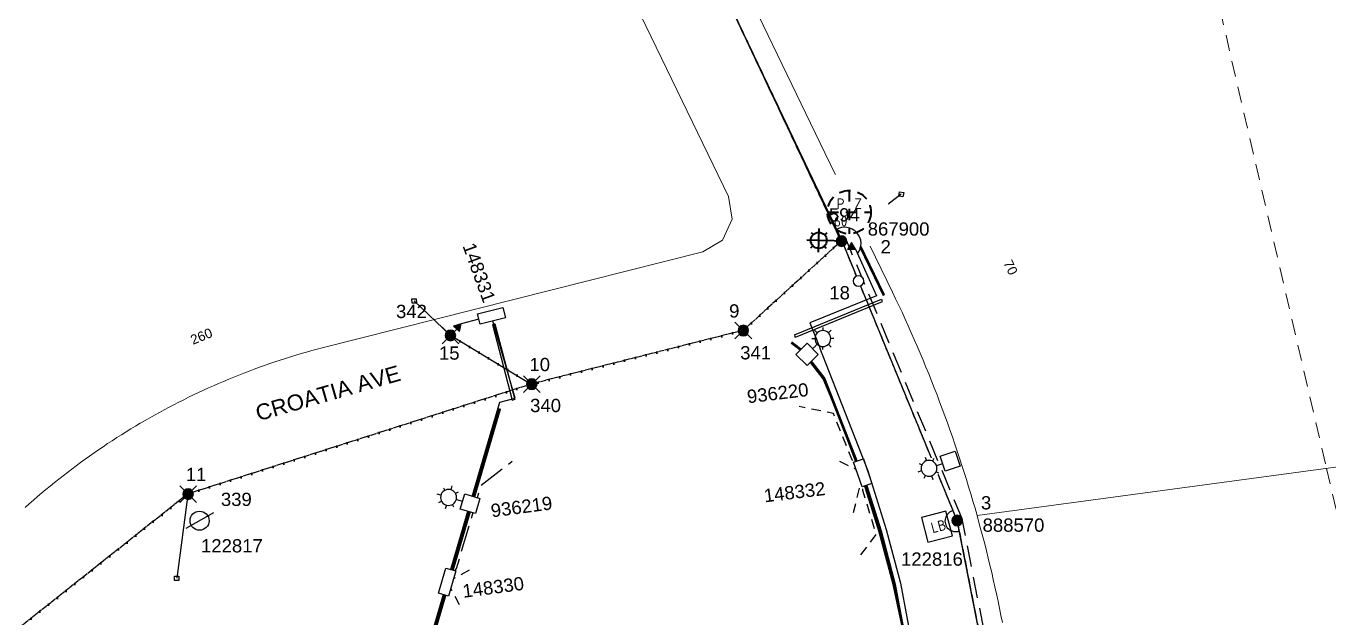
# Model space of a CAD drawing. Header units: metres. Extents: x 302050 to 303650, y 6239465 to 6240758.
# Drawn here: x 302503 to 302748.8, y 6240170.2 to 6240281.9 of the extents above; entities that cross this region are included whole.
import ezdxf
from ezdxf.enums import TextEntityAlignment as Align

# ---------------------------------------------------------------- set-up
doc = ezdxf.new("R2010")
doc.units = ezdxf.units.M
for name, pattern in [('Cable Exist OH', [1, 1, 0]), ('Cable New OH', [6, 4, -2]), ('Cable Remove', [2, 0, -2]), ('Dash', [5, 3, -2]), ('IE Trench LV', [6.5, 5, -1.5])]:
    doc.linetypes.add(name, pattern=pattern)
doc.layers.get('0').update_dxf_attribs({"color": 6})
doc.layers.add('Cadastre Easements_SP_EXT', color=9, linetype='Continuous', lineweight=5)
doc.layers.add('Cadastre Land Parcels_SP_EXT', color=9, linetype='Continuous', lineweight=5)
for name, color, linetype in [('Equip_SL_EXT', 5, 'Continuous'), ('Equip_SP_HV_EXT', 7, 'Continuous'), ('Equip_SP_HV_NEW', 2, 'Continuous'), ('Equip_SP_LV_NEW', 2, 'Continuous'), ('Equip_SP_SL_EXT', 7, 'Continuous'), ('Equip_SP_SL_NEW', 2, 'Continuous'), ('Mains_HV_MOD', 3, 'Continuous'), ('Mains_HV_NEW_Hardwired', 2, 'Continuous'), ('Mains_HV_NEW_U72', 2, 'Continuous'), ('Mains_LV_EXT', 7, 'Continuous'), ('Mains_LV_NEW_T84', 2, 'Continuous'), ('Mains_SL_EXT', 4, 'Continuous'), ('Mains_SL_NEW_R6', 2, 'Continuous'), ('Notes', 7, 'Continuous'), ('OH_Details_SP_MISC', 7, 'Continuous'), ('Services_SP_EXT', 7, 'Continuous'), ('Services_SP_NEW_UG', 2, 'Continuous'), ('Sub_SP_TR_HV_LV_MOD', 3, 'Continuous'), ('SupportsOH_SP_TR_HV_LV_SL_EXT', 7, 'Continuous'), ('SupportsOH_SP_TR_HV_LV_SL_MOD', 3, 'Continuous'), ('SupportsOH_SP_TR_HV_LV_SL_NEW', 2, 'Continuous'), ('SupportsUG_SP_LV_EXT', 7, 'Continuous'), ('SupportsUG_SP_LV_NEW', 2, 'Continuous'), ('SupportsUG_SP_LV_SL_NEW', 2, 'Continuous'), ('Trench_SP_NEW', 2, 'Continuous'), ('UG_Details_SP_MISC', 7, 'Continuous')]:
    doc.layers.add(name, color=color, linetype=linetype)
doc.styles.add('HVSW_LABEL', font='arial.ttf')
doc.styles.add('iecARIAL', font='arial.ttf', dxfattribs={"height": 2})
doc.styles.add('IESYMBOL1', font='isocp.shx')
doc.styles.add('POLE_LABEL', font='arial.ttf')
doc.styles.add('SL_LABEL', font='arial.ttf')
doc.styles.add('SLCP_LABEL', font='arial.ttf', dxfattribs={"height": 3.5})
doc.styles.get("Standard").update_dxf_attribs({"font": 'arial.ttf'})
doc.linetypes.add('Cable 4', pattern='A,5.25,-0.1,["o",Standard,S=2,R=0,X=1.2,Y=-0.7],-4', length=9.35)
doc.linetypes.add('Cable New UG', pattern='A,7,-0.25,["x",Standard,S=2,R=0,X=0.2,Y=-0.8],-2.1', length=9.35)
doc.linetypes.add('Cable Rem', pattern='A,6.5,-0.001,["X",Standard,S=2.5,R=0,X=0,Y=-1.27],-0.001', length=6.502)
doc.linetypes.add('IE Trench HV', pattern='A,7,-0.2,["/",Standard,S=3,R=0,X=0.6,Y=-1.4],-2.5', length=9.7)

# ---------------------------------------------------------------- blocks, each defined once
blk = doc.blocks.new('SL_LANTERN_EXT')
at = {"lineweight": 40}
for p, q in [((-1.46, 5.68), (-1.06, 5.28)), ((0, 1.97), (0, 6.47)), ((1.46, 5.68), (1.06, 5.28)), ((-2.25, 4.22), (2.25, 4.22)), ((-1.46, 2.76), (-1.06, 3.16)), ((0, 0), (0, 2.72)), ((1.46, 2.76), (1.06, 3.16))]:
    blk.add_line(p, q, dxfattribs=at)
blk.add_circle((0, 4.22), 1.5, dxfattribs=at)
at = {"style": 'iecARIAL', "flags": 9}
blk.add_attdef('ASSET_NUM', (1.5, 1.5), '', height=2.5, dxfattribs=at)
for tag, p, height, flags in [('OPERATING_VOLTAGE', (0.98, -1.65), 0.2, 9), ('ORIENTATION', (0.98, -1.85), 0.2, 9), ('OWNED_BY', (0.98, -2.05), 0.2, 9), ('STATE', (0.98, -2.25), 0.2, 9), ('CONSTRUCTED_VOLTAGE', (0.98, -0.65), 0.2, 9), ('CONTROL_TYPE', (0.98, -0.85), 0.2, 9), ('LANTERN_PURPOSE', (0.98, -1.05), 0.2, 9), ('LANTERN_TYPE', (0.98, -1.25), 0.2, 9), ('NO_PHASES', (0.98, -1.45), 0.2, 9), ('USAGE', (0.98, -2.45), 0.2, 9), ('CEXIST', (0.98, -2.65), 0.2, 9), ('LNUMBER', (2.18, -3.25), 2.5, 8), ('CNEW', (0.98, -2.85), 0.2, 9), ('CNUMBER', (0.98, -3.05), 0.2, 9), ('CREMOVE', (0.98, -3.25), 0.2, 9), ('CREPLACE', (0.98, -3.45), 0.2, 9), ('LKINGHEIGHT', (0.98, -3.65), 0.2, 9), ('LBRACKET', (0.98, -3.85), 0.2, 9), ('LBRACKETVOCAB', (0.98, -4.05), 0.2, 9), ('LCATEGORY', (0.98, -4.25), 0.2, 9), ('LCHARGE1', (0.98, -4.45), 0.2, 9), ('LCHARGE1PERCENT', (0.98, -4.65), 0.2, 9), ('LCHARGE2', (0.98, -4.85), 0.2, 9), ('LCHARGE2PERCENT', (0.98, -5.05), 0.2, 9), ('LCHARGE3', (0.98, -5.25), 0.2, 9), ('LCHARGE3PERCENT', (0.98, -5.45), 0.2, 9), ('LEXIST', (0.98, -5.65), 0.2, 9), ('LLAMP', (0.98, -5.85), 0.2, 9), ('LLAMPVOCAB', (0.98, -6.05), 0.2, 9), ('LMAST', (0.98, -6.25), 0.2, 9), ('LMASTVOCAB', (0.98, -6.45), 0.2, 9), ('LNEW', (0.98, -6.65), 0.2, 9), ('LANTNUMBER', (0.98, -6.85), 0.2, 9), ('LOUTREACH', (0.98, -7.25), 0.2, 9), ('LOUTREACHVOCAB', (0.98, -7.45), 0.2, 9), ('STREETNAME', (0.98, -9.25), 0.2, 9), ('SUBURB', (0.98, -9.45), 0.2, 1), ('LRATECODE', (0.98, -7.65), 0.2, 9), ('LREMOVE', (0.98, -7.85), 0.2, 9), ('LREPLACE', (0.98, -8.05), 0.2, 9), ('LTYPE', (0.98, -8.25), 0.2, 9), ('LTYPEVOCAB', (0.98, -8.45), 0.2, 9), ('LEGEND', (0.98, -8.65), 0.2, 9), ('LOCATION', (0.98, -8.85), 0.2, 9), ('NOTES', (0.98, -9.05), 0.2, 9)]:
    blk.add_attdef(tag, p, '', height=height, dxfattribs=dict(flags=flags))
blk = doc.blocks.new('CCP_EXT')
at = {"flags": 9}
blk.add_attdef('NOTES', text='', height=0.2, dxfattribs=at).set_placement((0, -2), align=Align.MIDDLE_LEFT)
blk.add_wipeout([(0, 0.57), (0.57, 0), (0, -0.57), (-0.57, 0)])
blk.add_lwpolyline([(-0.57, 0), (0, 0.57), (0.57, 0), (0, -0.57), (-0.57, 0)])
at = {"flags": 1}
blk.add_attdef('Z', (0, 0), '', height=0.2, dxfattribs=at)
at = {"flags": 9}
for tag, p in [('CCP_TYPE', (0, 0)), ('CONSTRUCTED_VOLTAGE', (0, -0.2)), ('OPERATING_VOLTAGE', (0, -0.6)), ('ORIENTATION', (0, -0.8)), ('OWNED_BY', (0, -1)), ('STATE', (0, -1.8)), ('NO_PHASES', (0, -0.4)), ('USAGE', (0, -1.2)), ('LEGEND', (0, -1.4)), ('LIFE_SUPPORT', (0, -1.6))]:
    blk.add_attdef(tag, text='', height=0.2, dxfattribs=at).set_placement(p, align=Align.MIDDLE_LEFT)
blk = doc.blocks.new('POLE_EXT')
blk.add_hatch(color=256).paths.add_polyline_path([(-1, 0, 1), (1, 0, 1)])
blk.add_lwpolyline([(-1, 0, 1), (1, 0, 1)], format="xyb", close=True)
for tag, height, flags, p in [('pNumber', 2.5, 8, (-17.84, 2.07)), ('OWNED_BY', 0.2, 9, (1.35, -0.4)), ('SPECIAL_USE', 0.2, 9, (1.35, -0.8)), ('STATE', 0.2, 9, (1.35, -1)), ('cLV', 0.2, 9, (1.35, -1.4)), ('hDepth', 0.2, 9, (1.35, -1.6)), ('hDia', 0.2, 9, (1.35, -1.8)), ('cHV', 0.2, 9, (1.35, -2)), ('PARENT', 0.2, 9, (1.35, -0.6)), ('USAGE', 0.2, 9, (1.35, -1.2)), ('LBRACKET', 0.2, 9, (1.35, -2.2)), ('LExisting', 0.2, 9, (1.35, -2.4)), ('cLinedev', 0.2, 9, (1.35, -3.4)), ('pExisting', 0.2, 9, (1.35, -3.8)), ('pFooting', 0.2, 9, (1.35, -4.4)), ('pNew', 0.2, 9, (1.35, -4.6)), ('pRelocate', 0.2, 9, (1.35, -5)), ('LANTNUMBER', 0.2, 9, (1.35, -2.6)), ('LOther', 0.2, 9, (1.35, -2.8)), ('LRemove', 0.2, 9, (1.35, -3)), ('LEGEND', 0.2, 9, (1.35, -3.2)), ('LOCATION', 0.2, 9, (1.35, -3.6)), ('PFNUMBER', 0.2, 9, (1.35, -4)), ('NEWPFNUMBER', 0.2, 9, (1.35, -4.2)), ('pRemove', 0.2, 9, (1.35, -5.2)), ('pReplace', 0.2, 9, (1.35, -5.4)), ('pStay', 0.2, 9, (1.35, -5.6)), ('pType', 0.2, 9, (1.35, -5.8)), ('cspan', 0.2, 9, (1.35, -6)), ('STREETNAME', 0.2, 9, (1.35, -6.2)), ('SUBURB', 0.2, 9, (1.35, -6.4)), ('OPERATED_BY', 0.2, 9, (1.36, -7.01)), ('NOTES', 0.2, 9, (1.35, -6.6)), ('MAINTAINED_BY', 0.2, 9, (1.36, -6.81))]:
    blk.add_attdef(tag, text='', height=height, dxfattribs=dict(flags=flags)).set_placement(p, align=Align.MIDDLE_LEFT)
at = {"style": 'POLE_LABEL'}
for tag, height, flags, p in [('ASSET_NUM', 2.5, 8, (2, 2)), ('STRUCTURE_PLANT_NUMBER', 0.2, 9, (1.35, 0.03)), ('STREET_CODE', 0.2, 9, (1.35, -0.2))]:
    blk.add_attdef(tag, text='', height=height, dxfattribs=dict(at, flags=flags)).set_placement(p, align=Align.MIDDLE_LEFT)
at = {"flags": 1}
blk.add_attdef('Z', (1.35, -7.33), '', height=0.2, dxfattribs=at)
blk = doc.blocks.new('*U777')
blk.add_line((-3.55, 4.79), (2.31, 6.08))
blk.add_circle((-0.62, 5.43), 1.8)
at = {"style": 'HVSW_LABEL'}
for tag, height, flags, p in [('ASSET_NUM', 3.5, 8, (2, 2)), ('STREET_CODE', 0.2, 9, (0, -0.2))]:
    blk.add_attdef(tag, text='', height=height, dxfattribs=dict(at, flags=flags)).set_placement(p, align=Align.MIDDLE_LEFT)
at = {"flags": 1}
blk.add_attdef('Z', (0, 0), '', height=0.2, dxfattribs=at)
at = {"flags": 9}
for tag, p in [('ACTUAL_STATUS', (0, -0.4)), ('CONSTRUCTED_VOLTAGE', (0, -0.6)), ('OPERATING_VOLTAGE', (0, -1)), ('ORIENTATION', (0, -1.2)), ('OWNED_BY', (0, -1.4)), ('STATE', (0, -1.6)), ('SWITCH_TYPE', (0, -1.8)), ('NO_PHASES', (0, -0.8)), ('USAGE', (0, -2)), ('LEGEND', (0, -2.2)), ('LOCATION', (0, -2.4)), ('STREETNAME', (0, -2.6)), ('SUBURB', (0, -2.8)), ('NOTES', (0, -3))]:
    blk.add_attdef(tag, text='', height=0.2, dxfattribs=at).set_placement(p, align=Align.MIDDLE_LEFT)
blk = doc.blocks.new('HV_LOAD_BREAK_EXT')
blk.add_lwpolyline([(-2.4, -2.4), (2.4, -2.4), (2.4, 2.4), (-2.4, 2.4)], close=True)
at = {"insert": (-1.1, 0.99), "char_height": 2, "width": 2.9628, "attachment_point": 1}
blk.add_mtext('{\\Fisocp|c0;LB}', dxfattribs=at)
for tag, height, flags, p in [('ASSET_NUM', 2.5, 8, (2, 2)), ('STREET_CODE', 0.2, 9, (1.5, 0)), ('ACTUAL_STATUS', 0.2, 9, (1.5, -0.2)), ('CONSTRUCTED_VOLTAGE', 0.2, 9, (1.5, -0.4)), ('OPERATING_VOLTAGE', 0.2, 9, (1.5, -0.8)), ('ORIENTATION', 0.2, 9, (1.5, -1)), ('OWNED_BY', 0.2, 9, (1.5, -1.2)), ('OPERATED_BY', 0.2, 9, (1.5, -1.4)), ('STATE', 0.2, 9, (1.5, -1.8)), ('SWITCH_TYPE', 0.2, 9, (1.5, -2)), ('NO_PHASES', 0.2, 9, (1.5, -0.6)), ('MAINTAINED_BY', 0.2, 9, (1.5, -1.6)), ('USAGE', 0.2, 9, (1.5, -2.2)), ('LEGEND', 0.2, 9, (1.5, -2.4)), ('STREETNAME', 0.2, 9, (1.5, -2.8)), ('SUBURB', 0.2, 9, (1.5, -3)), ('Z', 0.2, 1, (1.5, -3.6)), ('LOCATION', 0.2, 9, (1.5, -2.6)), ('NOTES', 0.2, 9, (1.5, -3.2)), ('LABEL_ALIGNMENT', 0.2, 9, (1.5, -3.4))]:
    blk.add_attdef(tag, text='', height=height, dxfattribs=dict(flags=flags)).set_placement(p, align=Align.MIDDLE_LEFT)
blk = doc.blocks.new('SLCP_ZELL_EXT')
blk.add_wipeout([(-0.24, 7.5), (-0.71, 7.47), (-1.17, 7.41), (-1.64, 7.32), (-2.09, 7.21), (-2.54, 7.06), (-2.98, 6.89), (-3.41, 6.69), (-3.82, 6.46), (-4.22, 6.21), (-4.6, 5.93), (-4.96, 5.63), (-5.31, 5.31), (-5.63, 4.96), (-5.93, 4.6), (-6.21, 4.22), (-6.46, 3.82), (-6.69, 3.41), (-6.89, 2.98), (-7.06, 2.54), (-7.21, 2.09), (-7.32, 1.64), (-7.41, 1.17), (-7.47, 0.71), (-7.5, 0.24), (-7.5, -0.24), (-7.47, -0.71), (-7.41, -1.17), (-7.32, -1.64), (-7.21, -2.09), (-7.06, -2.54), (-6.89, -2.98), (-6.69, -3.41), (-6.46, -3.82), (-6.21, -4.22), (-5.93, -4.6), (-5.63, -4.96), (-5.31, -5.31), (-4.96, -5.63), (-4.6, -5.93), (-4.22, -6.21), (-3.82, -6.46), (-3.41, -6.69), (-2.98, -6.89), (-2.54, -7.06), (-2.09, -7.21), (-1.64, -7.32), (-1.17, -7.41), (-0.71, -7.47), (-0.24, -7.5), (0.24, -7.5), (0.71, -7.47), (1.17, -7.41), (1.64, -7.32), (2.09, -7.21), (2.54, -7.06), (2.98, -6.89), (3.41, -6.69), (3.82, -6.46), (4.22, -6.21), (4.6, -5.93), (4.96, -5.63), (5.31, -5.31), (5.63, -4.96), (5.93, -4.6), (6.21, -4.22), (6.46, -3.82), (6.69, -3.41), (6.89, -2.98), (7.06, -2.54), (7.21, -2.09), (7.32, -1.64), (7.41, -1.17), (7.47, -0.71), (7.5, -0.24), (7.5, 0.24), (7.47, 0.71), (7.41, 1.17), (7.32, 1.64), (7.21, 2.09), (7.06, 2.54), (6.89, 2.98), (6.69, 3.41), (6.46, 3.82), (6.21, 4.22), (5.93, 4.6), (5.63, 4.96), (5.31, 5.31), (4.96, 5.63), (4.6, 5.93), (4.22, 6.21), (3.82, 6.46), (3.41, 6.69), (2.98, 6.89), (2.54, 7.06), (2.09, 7.21), (1.64, 7.32), (1.17, 7.41), (0.71, 7.47), (0.24, 7.5)])
at = {"linetype": 'Dash', "lineweight": 40, "ltscale": 0.7}
for p, q in [((0, 4.11), (0, -4.11)), ((-4.11, 0), (4.11, 0))]:
    blk.add_line(p, q, dxfattribs=at)
blk.add_circle((0, 0), 4.11, dxfattribs=at)
at = {"lineweight": 40, "style": 'IESYMBOL1'}
for s, p in [('P', (-1.6, 0)), ('Z', (1.7, 0)), ('60', (-1.61, -3.31))]:
    blk.add_text(s, height=2, dxfattribs=at).set_placement(p, align=Align.BOTTOM_CENTER)
at = {"style": 'SLCP_LABEL'}
for tag, height, flags, p in [('ASSET_NUM', 2.5, 8, (2, 2)), ('STREET_CODE', 0.2, 9, (0, -0.2))]:
    blk.add_attdef(tag, text='', height=height, dxfattribs=dict(at, flags=flags)).set_placement(p, align=Align.MIDDLE_LEFT)
at = {"flags": 1}
blk.add_attdef('Z', (0, 0), '', height=0.2, dxfattribs=at)
at = {"flags": 9}
for tag, p in [('CONSTRUCTED_VOLTAGE', (0, -0.4)), ('CONTROL_TYPE', (0, -0.6)), ('OPERATING_VOLTAGE', (0, -1)), ('ORIENTATION', (0, -1.2)), ('OWNED_BY', (0, -1.4)), ('STATE', (0, -2)), ('NO_PHASES', (0, -0.8)), ('USAGE', (0, -1.6)), ('LOCATION', (0, -1.8)), ('NOTES', (0, -2.2))]:
    blk.add_attdef(tag, text='', height=0.2, dxfattribs=at).set_placement(p, align=Align.MIDDLE_LEFT)
blk = doc.blocks.new('PILLAR_NEW')
blk.add_wipeout([(-2.47, 0.99), (2.47, 0.99), (2.47, -0.99), (-2.47, -0.99)])
at = {"lineweight": -3}
blk.add_lwpolyline([(-2.47, 0.99), (2.47, 0.99), (2.47, -0.99), (-2.47, -0.99)], close=True, dxfattribs=at)
for tag, height, flags, p in [('ASSET_NUM', 2.5, 8, (2, 4)), ('STREET_CODE', 0.2, 9, (1.5, 2)), ('OWNED_BY', 0.2, 9, (1.5, 1.8)), ('OPERATED_BY', 0.2, 9, (1.5, 1.6)), ('STATE', 0.2, 9, (1.5, 1.2)), ('SUPPORT_TYPE', 0.2, 9, (1.5, 1)), ('SUBURB', 0.2, 9, (1.5, 0.2)), ('STREETNAME', 0.2, 9, (1.5, 0)), ('MAINTAINED_BY', 0.2, 9, (1.5, 1.4)), ('USAGE', 0.2, 9, (1.5, 0.8)), ('LEGEND', 0.2, 9, (1.5, 0.6)), ('PARENT', 0.2, 9, (1.5, 0.4)), ('Z', 0.2, 1, (1.5, -0.6)), ('LOCATION', 0.2, 9, (1.5, -0.2)), ('NOTES', 0.2, 9, (1.5, -0.4))]:
    blk.add_attdef(tag, text='', height=height, dxfattribs=dict(flags=flags)).set_placement(p, align=Align.MIDDLE_LEFT)
blk = doc.blocks.new('SL_LANTERN_NEW')
blk.add_line((0, 0), (0, 0))
for tag, p, flags in [('Z', (0, 0), 1), ('OPERATED_BY', (0, -9.61), 9)]:
    blk.add_attdef(tag, p, '', height=0.2, dxfattribs=dict(flags=flags))
at = {"style": 'SL_LABEL', "flags": 9}
blk.add_attdef('STREET_CODE', text='', height=0.2, dxfattribs=at).set_placement((0, -0.2), align=Align.MIDDLE_LEFT)
for tag, height, flags, p in [('CONSTRUCTED_VOLTAGE', 0.2, 9, (0, -0.4)), ('CONTROL_TYPE', 0.2, 9, (0, -0.6)), ('OPERATING_VOLTAGE', 0.2, 9, (0, -1.4)), ('ORIENTATION', 0.2, 9, (0, -1.6)), ('OWNED_BY', 0.2, 9, (0, -1.8)), ('STATE', 0.2, 9, (0, -2)), ('CEXIST', 0.2, 9, (0, -2.4)), ('LANTERN_PURPOSE', 0.2, 9, (0, -0.8)), ('LANTERN_TYPE', 0.2, 9, (0, -1)), ('NO_PHASES', 0.2, 9, (0, -1.2)), ('USAGE', 0.2, 9, (0, -2.2)), ('LNUMBER', 2.5, 8, (1.2, -2.8)), ('CNEW', 0.2, 9, (0, -2.6)), ('CNUMBER', 0.2, 9, (0, -2.8)), ('CREMOVE', 0.2, 9, (0, -3)), ('CREPLACE', 0.2, 9, (0, -3.2)), ('LKINGHEIGHT', 0.2, 9, (0, -3.4)), ('LBRACKET', 0.2, 9, (0, -3.6)), ('LBRACKETVOCAB', 0.2, 9, (0, -3.8)), ('LCATEGORY', 0.2, 9, (0, -4)), ('LCHARGE1', 0.2, 9, (0, -4.2)), ('LCHARGE1PERCENT', 0.2, 9, (0, -4.4)), ('LCHARGE2', 0.2, 9, (0, -4.6)), ('LCHARGE2PERCENT', 0.2, 9, (0, -4.8)), ('LCHARGE3', 0.2, 9, (0, -5)), ('LCHARGE3PERCENT', 0.2, 9, (0, -5.2)), ('LEXIST', 0.2, 9, (0, -5.4)), ('LLAMP', 0.2, 9, (0, -5.6)), ('LLAMPVOCAB', 0.2, 9, (0, -5.8)), ('LMAST', 0.2, 9, (0, -6)), ('LMASTVOCAB', 0.2, 9, (0, -6.2)), ('LNEW', 0.2, 9, (0, -6.4)), ('LANTNUMBER', 0.2, 9, (0, -6.6)), ('LOUTREACH', 0.2, 9, (0, -7)), ('LOUTREACHVOCAB', 0.2, 9, (0, -7.2)), ('LRATECODE', 0.2, 9, (0, -7.4)), ('SUBURB', 0.2, 9, (0, -8.6)), ('STREETNAME', 0.2, 9, (0, -8.8)), ('LREMOVE', 0.2, 9, (0, -7.6)), ('LREPLACE', 0.2, 9, (0, -7.8)), ('LTYPE', 0.2, 9, (0, -8)), ('LTYPEVOCAB', 0.2, 9, (0, -8.2)), ('LEGEND', 0.2, 9, (0, -8.4)), ('LOCATION', 0.2, 9, (0, -9)), ('NOTES', 0.2, 9, (0, -9.2)), ('MAINTAINED_BY', 0.2, 9, (0, -9.86))]:
    blk.add_attdef(tag, text='', height=height, dxfattribs=dict(flags=flags)).set_placement(p, align=Align.MIDDLE_LEFT)
blk.add_wipeout([(0, 6.47), (1.46, 5.68), (2.25, 4.22), (1.46, 2.76), (0, 1.86), (-1.46, 2.76), (-2.25, 4.22), (-1.46, 5.68)])
for p, q in [((-1.46, 5.68), (-1.06, 5.28)), ((0, 5.72), (0, 6.47)), ((1.46, 5.68), (1.06, 5.28)), ((-2.25, 4.22), (-1.5, 4.22)), ((-1.46, 2.76), (-1.06, 3.16)), ((0, 0), (0, 2.72)), ((1.46, 2.76), (1.06, 3.16)), ((1.5, 4.22), (2.25, 4.22))]:
    blk.add_line(p, q)
blk.add_circle((0, 4.22), 1.5)
blk.add_attdef('ASSET_NUM', text='', height=2.5, dxfattribs=at).set_placement((2, 2), align=Align.MIDDLE_LEFT)
blk = doc.blocks.new('COLUMN_NEW')
blk.add_wipeout([(-1.485, -1.485), (1.485, -1.485), (1.485, 1.485), (-1.485, 1.485)])
at = {"lineweight": -3}
blk.add_lwpolyline([(-1.485, -1.485), (1.485, -1.485), (1.485, 1.485), (-1.485, 1.485)], close=True, dxfattribs=at)
for tag, height, flags, p in [('ASSET_NUM', 2.5, 8, (2, 2)), ('STREET_CODE', 0.2, 9, (1.5, 0)), ('OWNED_BY', 0.2, 9, (1.5, -0.4)), ('OPERATED_BY', 0.2, 9, (1.5, -0.6)), ('STATE', 0.2, 9, (1.5, -1)), ('SUBURB', 0.2, 9, (1.5, -1.8)), ('STREETNAME', 0.2, 9, (1.5, -2)), ('COLUMN_TYPE', 0.2, 9, (1.5, -0.2)), ('USAGE', 0.2, 9, (1.5, -1.2)), ('MAINTAINED_BY', 0.2, 9, (1.5, -0.8)), ('LEGEND', 0.2, 9, (1.5, -1.4)), ('PARENT', 0.2, 9, (1.5, -1.6)), ('LOCATION', 0.2, 9, (1.5, -2.2)), ('NOTES', 0.2, 9, (1.5, -2.4)), ('Z', 0.2, 1, (1.5, -2.8)), ('LABEL_ALIGNMENT', 0.2, 9, (1.5, -2.6))]:
    blk.add_attdef(tag, text='', height=height, dxfattribs=dict(flags=flags)).set_placement(p, align=Align.MIDDLE_LEFT)
at = {"style": 'POLE_LABEL', "flags": 9}
blk.add_attdef('STRUCTURE_PLANT_NUMBER', text='', height=0.2, dxfattribs=at).set_placement((1.5, 0.242), align=Align.MIDDLE_LEFT)
blk = doc.blocks.new('POLE_DEL')
h = blk.add_hatch(color=256)
edge = h.paths.add_edge_path()
edge.add_arc((0, 0), 1, 180, 360)
edge.add_arc((0, 0), 1, 0, 180)
for p, q in [((-1.58, 1.58), (1.58, -1.58)), ((-1.58, -1.58), (1.58, 1.58))]:
    blk.add_line(p, q)
blk.add_lwpolyline([(-1, 0, 1), (1, 0, 1)], format="xyb", close=True)
for tag, height, flags, p in [('pNumber', 2.5, 8, (0, 2.07)), ('OWNED_BY', 0.2, 9, (0, -0.4)), ('SPECIAL_USE', 0.2, 9, (0, -0.6)), ('STATE', 0.2, 9, (0, -0.8)), ('cLV', 0.2, 9, (0, -1.2)), ('cHV', 0.2, 9, (0, -1.8)), ('USAGE', 0.2, 9, (0, -1)), ('hDepth', 0.2, 9, (0, -1.4)), ('hDia', 0.2, 9, (0, -1.6)), ('LBRACKET', 0.2, 9, (0, -2)), ('LExisting', 0.2, 9, (0, -2.2)), ('LANTNUMBER', 0.2, 9, (0, -2.4)), ('cLinedev', 0.2, 9, (0, -3.2)), ('LOther', 0.2, 9, (0, -2.6)), ('LRemove', 0.2, 9, (0, -2.8)), ('LEGEND', 0.2, 9, (0, -3)), ('pExisting', 0.2, 9, (0, -3.4)), ('PFNUMBER', 0.2, 9, (0, -3.6)), ('NEWPFNUMBER', 0.2, 9, (0, -3.8)), ('pFooting', 0.2, 9, (0, -4)), ('pNew', 0.2, 9, (0, -4.2)), ('pRelocate', 0.2, 9, (0, -4.6)), ('pRemove', 0.2, 9, (0, -4.8)), ('pReplace', 0.2, 9, (0, -5)), ('cspan', 0.2, 9, (0, -5.6)), ('SUBURB', 0.2, 9, (0, -5.8)), ('STREETNAME', 0.2, 9, (0, -6)), ('pStay', 0.2, 9, (0, -5.2)), ('pType', 0.2, 9, (0, -5.4)), ('LOCATION', 0.2, 9, (0, -6.2)), ('NOTES', 0.2, 9, (0, -6.4))]:
    blk.add_attdef(tag, text='', height=height, dxfattribs=dict(flags=flags)).set_placement(p, align=Align.MIDDLE_LEFT)
at = {"flags": 1}
blk.add_attdef('Z', (0, 0), '', height=0.2, dxfattribs=at)
at = {"style": 'POLE_LABEL', "flags": 9}
blk.add_attdef('STREET_CODE', text='', height=0.2, dxfattribs=at).set_placement((0, -0.2), align=Align.MIDDLE_LEFT)
blk = doc.blocks.new('UGOH_NEW')
blk.add_hatch(color=256).paths.add_polyline_path([(-0.75, 1.7), (0.75, 1.7), (0, 3)])
at = {"color": 1}
blk.add_lwpolyline([(-0.75, 1.7), (0.75, 1.7), (0, 3)], close=True, dxfattribs=at)
for tag, flags, p in [('CONSTRUCTED_VOLTAGE', 9, (1.5, 0)), ('ACTUAL_STATUS', 9, (1.5, -1.6)), ('OPERATING_VOLTAGE', 9, (1.5, -0.2)), ('ORIENTATION', 9, (1.5, -0.4)), ('STATE', 9, (1.5, -0.6)), ('OWNED_BY', 9, (1.5, -1)), ('OPERATED_BY', 9, (1.5, -1.2)), ('TYPE', 1, (1.5, -2)), ('USAGE', 9, (1.5, -0.8)), ('MAINTAINED_BY', 9, (1.5, -1.4)), ('NUMBER_OF_PHASES', 9, (1.5, -1.8))]:
    blk.add_attdef(tag, text='', height=0.2, dxfattribs=dict(flags=flags)).set_placement(p, align=Align.MIDDLE_LEFT)
blk = doc.blocks.new('POLE_NEW')
for tag, height, flags, p in [('pNumber', 2.5, 8, (-17.84, 2.07)), ('OWNED_BY', 0.2, 9, (1.15, -0.4)), ('SPECIAL_USE', 0.2, 9, (1.15, -0.8)), ('STATE', 0.2, 9, (1.15, -1)), ('cLV', 0.2, 9, (1.15, -1.4)), ('hDepth', 0.2, 9, (1.15, -1.6)), ('hDia', 0.2, 9, (1.15, -1.8)), ('cHV', 0.2, 9, (1.15, -2)), ('PARENT', 0.2, 9, (1.15, -0.6)), ('USAGE', 0.2, 9, (1.15, -1.2)), ('LBRACKET', 0.2, 9, (1.15, -2.2)), ('LExisting', 0.2, 9, (1.15, -2.4)), ('cLinedev', 0.2, 9, (1.15, -3.4)), ('pExisting', 0.2, 9, (1.15, -3.6)), ('pFooting', 0.2, 9, (1.15, -4.2)), ('pNew', 0.2, 9, (1.15, -4.4)), ('pRelocate', 0.2, 9, (1.15, -4.8)), ('pRemove', 0.2, 9, (1.15, -5)), ('LANTNUMBER', 0.2, 9, (1.15, -2.6)), ('LOther', 0.2, 9, (1.15, -2.8)), ('LRemove', 0.2, 9, (1.15, -3)), ('LEGEND', 0.2, 9, (1.15, -3.2)), ('PFNUMBER', 0.2, 9, (1.15, -3.8)), ('NEWPFNUMBER', 0.2, 9, (1.15, -4)), ('pReplace', 0.2, 9, (1.15, -5.2)), ('pStay', 0.2, 9, (1.15, -5.4)), ('pType', 0.2, 9, (1.15, -5.6)), ('cspan', 0.2, 9, (1.15, -5.8)), ('SUBURB', 0.2, 9, (1.15, -6)), ('STREETNAME', 0.2, 9, (1.15, -6.2)), ('OPERATED_BY', 0.2, 9, (1.15, -6.89)), ('LOCATION', 0.2, 9, (1.15, -6.4)), ('NOTES', 0.2, 9, (1.15, -6.6)), ('MAINTAINED_BY', 0.2, 9, (1.15, -7.22))]:
    blk.add_attdef(tag, text='', height=height, dxfattribs=dict(flags=flags)).set_placement(p, align=Align.MIDDLE_LEFT)
at = {"style": 'POLE_LABEL'}
for tag, height, flags, p in [('ASSET_NUM', 2.5, 8, (2, 2)), ('STRUCTURE_PLANT_NUMBER', 0.2, 9, (1.15, 0.09)), ('STREET_CODE', 0.2, 9, (1.15, -0.2))]:
    blk.add_attdef(tag, text='', height=height, dxfattribs=dict(at, flags=flags)).set_placement(p, align=Align.MIDDLE_LEFT)
at = {"flags": 1}
blk.add_attdef('Z', (1.15, -7.59), '', height=0.2, dxfattribs=at)
blk.add_wipeout([(0.07, 1), (-0.06, 1), (-0.18, 0.98), (-0.3, 0.95), (-0.42, 0.91), (-0.53, 0.85), (-0.63, 0.77), (-0.73, 0.69), (-0.81, 0.59), (-0.87, 0.49), (-0.93, 0.37), (-0.97, 0.25), (-0.99, 0.13), (-1, 0.01), (-0.99, -0.12), (-0.97, -0.24), (-0.93, -0.36), (-0.88, -0.48), (-0.81, -0.58), (-0.73, -0.68), (-0.64, -0.77), (-0.54, -0.84), (-0.43, -0.9), (-0.31, -0.95), (-0.19, -0.98), (-0.07, -1), (0.06, -1), (0.18, -0.98), (0.3, -0.95), (0.42, -0.91), (0.53, -0.85), (0.63, -0.77), (0.73, -0.69), (0.81, -0.59), (0.87, -0.49), (0.93, -0.37), (0.97, -0.25), (0.99, -0.13), (1, -0.01), (0.99, 0.12), (0.97, 0.24), (0.93, 0.36), (0.88, 0.48), (0.81, 0.58), (0.73, 0.68), (0.64, 0.77), (0.54, 0.84), (0.43, 0.9), (0.31, 0.95), (0.19, 0.98)])
at = {"lineweight": -3}
blk.add_lwpolyline([(-1, 0, 1), (1, 0, 1)], format="xyb", close=True, dxfattribs=at)

msp = doc.modelspace()

# ---------------------------------------------------------------- linework, layer by layer
at = {"layer": 'Cadastre Easements_SP_EXT', "linetype": 'Dash'}
msp.add_lwpolyline([(302725.98, 6240294.78), (302748.34, 6240198.46), (302772.25, 6240095.65), (302785.1, 6240039.99), (302895.95, 6240006.55), (302901.77, 6240000.26), (302906.6, 6239999.84), (303022.42, 6239965.92)], dxfattribs=at)
at = {"layer": 'Cadastre Land Parcels_SP_EXT', "linetype": 'Continuous'}
for points in [[(302502.86, 6240191.09), (302503.63, 6240191.78), (302504.41, 6240192.46), (302505.19, 6240193.13), (302505.98, 6240193.81), (302506.78, 6240194.47), (302507.58, 6240195.13), (302508.38, 6240195.78), (302509.19, 6240196.43), (302510.01, 6240197.07), (302510.83, 6240197.7), (302511.65, 6240198.33), (302512.48, 6240198.95), (302513.32, 6240199.56), (302514.16, 6240200.17), (302515, 6240200.77), (302515.85, 6240201.37), (302516.7, 6240201.96), (302517.56, 6240202.54), (302518.42, 6240203.12), (302519.28, 6240203.68), (302520.15, 6240204.25), (302521.03, 6240204.8), (302521.91, 6240205.35), (302522.79, 6240205.89), (302523.68, 6240206.43), (302524.57, 6240206.96), (302525.47, 6240207.48), (302526.36, 6240207.99), (302527.27, 6240208.5), (302528.17, 6240209), (302529.09, 6240209.5), (302530, 6240209.98), (302530.92, 6240210.46), (302531.84, 6240210.94), (302532.77, 6240211.4), (302533.69, 6240211.86), (302534.63, 6240212.31), (302535.56, 6240212.76), (302536.5, 6240213.19), (302537.45, 6240213.62), (302538.39, 6240214.05), (302539.34, 6240214.46), (302540.29, 6240214.87), (302541.25, 6240215.27), (302542.21, 6240215.66), (302543.17, 6240216.05), (302544.13, 6240216.43), (302545.1, 6240216.8), (302546.07, 6240217.16), (302547.04, 6240217.52), (302548.02, 6240217.87), (302549, 6240218.21), (302549.98, 6240218.54), (302550.96, 6240218.87), (302551.95, 6240219.19), (302552.94, 6240219.5), (302553.93, 6240219.81), (302554.92, 6240220.1), (302555.91, 6240220.39), (302556.91, 6240220.67), (302557.91, 6240220.94), (302558.91, 6240221.21), (302630.67, 6240239.29), (302634.38, 6240241.53), (302636.22, 6240245.46), (302635.55, 6240249.75), (302619.02, 6240283.87)], [(302640.31, 6240285.69), (302653.72, 6240258), (302666.45, 6240231.71), (302667.06, 6240230.44), (302667.66, 6240229.17), (302668.26, 6240227.9), (302668.85, 6240226.62), (302669.43, 6240225.34), (302670, 6240224.05), (302670.57, 6240222.77), (302671.13, 6240221.48), (302671.68, 6240220.18), (302672.23, 6240218.88), (302672.77, 6240217.57), (302673.3, 6240216.27), (302673.83, 6240214.96), (302674.35, 6240213.64), (302674.86, 6240212.33), (302675.36, 6240211.01), (302675.86, 6240209.69), (302676.35, 6240208.36), (302676.83, 6240207.04), (302677.3, 6240205.71), (302677.77, 6240204.38), (302678.23, 6240203.04), (302678.68, 6240201.71), (302679.13, 6240200.37), (302679.56, 6240199.02), (302679.99, 6240197.68), (302680.42, 6240196.33), (302680.83, 6240194.98), (302681.24, 6240193.63), (302681.64, 6240192.28), (302682.03, 6240190.92), (302682.41, 6240189.56), (302874.94, 6240215.55)], [(302874.94, 6240215.55), (302682.41, 6240189.56), (302682.78, 6240188.23), (302683.15, 6240186.89), (302683.5, 6240185.55), (302683.85, 6240184.21), (302684.19, 6240182.87), (302684.52, 6240181.52), (302684.85, 6240180.18), (302685.17, 6240178.83), (302685.48, 6240177.48), (302685.79, 6240176.13), (302686.08, 6240174.77), (302686.37, 6240173.42), (302686.65, 6240172.06), (302686.93, 6240170.71), (302687.19, 6240169.35)]]:
    msp.add_lwpolyline(points, dxfattribs=at)
at = {"layer": 'Mains_LV_EXT', "linetype": 'Continuous'}
msp.add_lwpolyline([(302677.96, 6240190.49, 1.077285), (302679.04, 6240186.65)], format="xyb", dxfattribs=at)
at = {"layer": 'Mains_LV_EXT', "linetype": 'Cable Exist OH'}
msp.add_lwpolyline([(302678.66, 6240188.61), (302686.18, 6240150.27), (302691.58, 6240093.31)], dxfattribs=at)
at = {"layer": 'Mains_LV_NEW_T84', "linetype": 'Cable New UG', "flags": 128}
msp.add_lwpolyline([(302660.83, 6240197.67), (302660.85, 6240197.62), (302664.32, 6240186.67), (302666.99, 6240176.6), (302671.7, 6240151.4), (302665.39, 6240143.34), (302595.67, 6240134.71), (302585.04, 6240133.45), (302577.28, 6240132.97), (302571.71, 6240140.37), (302592.39, 6240210.94), (302595.27, 6240211.67), (302591.09, 6240226.28)], dxfattribs=at)
at = {"layer": 'Mains_SL_NEW_R6', "linetype": 'Cable 4', "flags": 128}
for points in [[(302660.37, 6240197.49), (302656.18, 6240208.76), (302653.38, 6240215.37), (302650.16, 6240219.5)], [(302582.93, 6240176.87), (302587.26, 6240191.65)]]:
    msp.add_lwpolyline(points, dxfattribs=at)
at = {"layer": 'OH_Details_SP_MISC', "linetype": 'Cable Remove', "lineweight": 50, "flags": 128}
msp.add_lwpolyline([(302583.08, 6240223.54), (302598.41, 6240214.34)], dxfattribs=at)
at = {"layer": 'OH_Details_SP_MISC', "linetype": 'Cable New OH', "flags": 128}
msp.add_lwpolyline([(302687.16, 6240150.48), (302679.66, 6240188.61)], dxfattribs=at)
at = {"layer": 'Services_SP_NEW_UG', "linetype": 'Dash', "ltscale": 0.6, "flags": 128}
for points in [[(302660.85, 6240197.62), (302655.66, 6240200.16)], [(302660.85, 6240197.62), (302659.06, 6240190.07)], [(302660.85, 6240197.62), (302660.82, 6240194.36), (302663.35, 6240185.95), (302659.79, 6240181.3)], [(302582.45, 6240177.01), (302587.52, 6240179.78)], [(302582.45, 6240177.01), (302585.22, 6240171.93)]]:
    msp.add_lwpolyline(points, dxfattribs=at)
at = {"layer": 'Trench_SP_NEW', "linetype": 'IE Trench HV', "const_width": 0.5, "flags": 128}
msp.add_lwpolyline([(302647.37, 6240222.22), (302649.64, 6240220.49), (302653.56, 6240215.45), (302660.57, 6240197.53), (302664.01, 6240186.58), (302666.69, 6240176.56), (302669.28, 6240164.41), (302671.42, 6240151.1), (302666.22, 6240144.08)], dxfattribs=at)
at = {"layer": 'Trench_SP_NEW', "linetype": 'IE Trench LV', "const_width": 0.6, "flags": 128}
msp.add_lwpolyline([(302592.36, 6240209.76), (302572.04, 6240140.43), (302577.44, 6240133.25), (302595.61, 6240135), (302615.83, 6240137.51)], dxfattribs=at)
at = {"layer": 'UG_Details_SP_MISC'}
for p, q in [((302664.39, 6240230.38), (302664.48, 6240230.16)), ((302664.57, 6240229.94), (302664.48, 6240230.16)), ((302594.74, 6240211.3), (302594.97, 6240211.36)), ((302595.2, 6240211.42), (302594.97, 6240211.36))]:
    msp.add_line(p, q, dxfattribs=at)

# ---------------------------------------------------------------- block references
at = {"layer": 'Equip_SP_HV_EXT'}
ref = msp.add_blockref('*U777', (302533.59, 6240193.6), dxfattribs=dict(at, rotation=196.8899353708644))
ref.add_attrib('ASSET_NUM', '122817', dxfattribs={"layer": '0', "height": 2.5, "style": 'HVSW_LABEL'}).set_placement((302536.03, 6240183.85), align=Align.MIDDLE_LEFT)
ref = msp.add_blockref('HV_LOAD_BREAK_EXT', (302674.84, 6240187.46), dxfattribs=dict(at, rotation=14.76831228946183))
ref.add_attrib('ASSET_NUM', '122816', dxfattribs={"layer": '0', "height": 2.5}).set_placement((302668.08, 6240181.34), align=Align.MIDDLE_LEFT)
at = {"layer": 'Services_SP_EXT', "rotation": 134.1009054229179}
msp.add_blockref('CCP_EXT', (302531.44, 6240177.73), dxfattribs=at)
at = {"layer": 'Sub_SP_TR_HV_LV_MOD'}
ref = msp.add_blockref('POLE_EXT', (302678.66, 6240188.61), dxfattribs=at)
ref.add_attrib('ASSET_NUM', '888570', dxfattribs={"layer": '0', "height": 2.5, "style": 'POLE_LABEL'}).set_placement((302683.46, 6240187.75), align=Align.MIDDLE_LEFT)
ref.add_attrib('PNUMBER', '3', (302683.15, 6240190.71), dxfattribs={"layer": '0', "height": 2.5})
at = {"layer": 'SupportsUG_SP_LV_EXT'}
ref = msp.add_blockref('POLE_DEL', (302598.41, 6240214.34), dxfattribs=at)
ref.add_attrib('ASSET_NUM', '340', dxfattribs={"layer": 'SupportsOH_SP_TR_HV_LV_SL_MOD', "height": 2.5, "style": 'POLE_LABEL'}).set_placement((302598.11, 6240210.32), align=Align.MIDDLE_LEFT)
ref.add_attrib('pNumber', '10', dxfattribs={"layer": '0', "height": 2.5}).set_placement((302597.98, 6240218.05), align=Align.MIDDLE_LEFT)
ref = msp.add_blockref('POLE_DEL', (302533.59, 6240193.6), dxfattribs=at)
ref.add_attrib('ASSET_NUM', '339', dxfattribs={"layer": 'SupportsOH_SP_TR_HV_LV_SL_MOD', "height": 2.5, "style": 'POLE_LABEL'}).set_placement((302539.78, 6240192.61), align=Align.MIDDLE_LEFT)
ref.add_attrib('pNumber', '11', dxfattribs={"layer": '0', "height": 2.5}).set_placement((302533.16, 6240197.31), align=Align.MIDDLE_LEFT)

# ---------------------------------------------------------------- texts
at = {"layer": 'Cadastre Land Parcels_SP_EXT'}
for s, rotation, p in [('70', 295.8744, (302687.32, 6240237.23)), ('260', 22.1567, (302534.5, 6240221.76))]:
    msp.add_text(s, height=1.8, rotation=rotation, dxfattribs=at).set_placement(p)
at = {"layer": 'Notes'}
msp.add_text('CROATIA AVE', height=3, rotation=15.9562, dxfattribs=at).set_placement((302546.84, 6240207.34))

# ---------------------------------------------------------------- next in the draw order: linework, layer by layer
at = {"layer": 'Services_SP_EXT'}
msp.add_lwpolyline([(302533.57, 6240193.54), (302531.44, 6240177.73)], dxfattribs=at)

# ---------------------------------------------------------------- next in the draw order: block references
for p, rotation in [((302668.11, 6240250.16), 214.9977012139253), ((302576.24, 6240230.04), 316.4324051265777)]:
    msp.add_blockref('CCP_EXT', p, dxfattribs=dict(at, rotation=rotation))

# ---------------------------------------------------------------- next in the draw order: linework, layer by layer
for points in [[(302668.11, 6240250.16), (302656.9, 6240241.48)], [(302598.3, 6240214.29), (302583.08, 6240223.54), (302576.24, 6240230.04)]]:
    msp.add_lwpolyline(points, dxfattribs=at)

# ---------------------------------------------------------------- next in the draw order: block references
at = {"layer": 'Equip_SL_EXT'}
ref = msp.add_blockref('SLCP_ZELL_EXT', (302658.29, 6240246.79), dxfattribs=at)
ref.add_attrib('ASSET_NUM', '594', dxfattribs={"layer": '0', "height": 2.5, "style": 'SLCP_LABEL'}).set_placement((302660.29, 6240247.54), align=Align.TOP_RIGHT)

# ---------------------------------------------------------------- next in the draw order: linework, layer by layer
at = {"layer": 'Mains_HV_MOD', "linetype": 'Cable Exist OH'}
msp.add_lwpolyline([(302656.77, 6240241.42), (302631.07, 6240295.93), (302592.94, 6240374.65), (302561.07, 6240440.48), (302542, 6240498.47), (302536.62, 6240551.87), (302543.68, 6240622.79), (302543.69, 6240622.84)], dxfattribs=at)
at = {"layer": 'Mains_HV_NEW_Hardwired', "linetype": 'Continuous'}
msp.add_arc((302657.45, 6240240.85), 3.09, 321.8235, 122.1889, dxfattribs=at)
at = {"layer": 'Mains_LV_EXT', "linetype": 'Cable Exist OH'}
for points in [[(302656.9, 6240241.48), (302631.07, 6240295.93)], [(302678.66, 6240188.61), (302656.9, 6240241.48)]]:
    msp.add_lwpolyline(points, dxfattribs=at)
at = {"layer": 'Mains_SL_EXT', "linetype": 'Cable Exist OH'}
for points in [[(302656.77, 6240241.33), (302631.07, 6240295.93), (302592.94, 6240374.65)], [(302656.77, 6240241.33), (302638.33, 6240224.5), (302598.35, 6240214.38), (302533.53, 6240193.63), (302473.33, 6240145.82)]]:
    msp.add_lwpolyline(points, dxfattribs=at)
at = {"layer": 'OH_Details_SP_MISC', "color": 7, "linetype": 'Continuous', "flags": 128}
msp.add_lwpolyline([(302705.62, 6239943.2), (302704.44, 6239955.38), (302700.63, 6239996.25), (302696.69, 6240038.82), (302691.58, 6240093.31), (302686.18, 6240150.27), (302678.66, 6240188.61), (302656.9, 6240241.48), (302624.67, 6240309.34)], dxfattribs=at)
at = {"layer": 'Trench_SP_NEW', "linetype": 'IE Trench HV', "const_width": 0.5, "flags": 128}
msp.add_lwpolyline([(302660.43, 6240240.24), (302664.86, 6240231.07)], dxfattribs=at)

# ---------------------------------------------------------------- next in the draw order: block references
at = {"layer": 'Equip_SP_HV_NEW', "linetype": 'Cable New UG', "lineweight": 0, "rotation": 240.3167814448337}
msp.add_blockref('UGOH_NEW', (302656.89, 6240241.27), dxfattribs=at)
at = {"layer": 'Equip_SP_SL_EXT', "rotation": 88.14273646600239}
msp.add_blockref('SL_LANTERN_EXT', (302656.77, 6240241.33), dxfattribs=at)
at = {"layer": 'SupportsUG_SP_LV_EXT'}
ref = msp.add_blockref('POLE_EXT', (302656.85, 6240241.33), dxfattribs=at)
ref.add_attrib('ASSET_NUM', '867900', dxfattribs={"layer": '0', "height": 2.5, "style": 'POLE_LABEL'}).set_placement((302661.79, 6240243.62), align=Align.MIDDLE_LEFT)
ref.add_attrib('PNUMBER', '2', (302664.21, 6240239.01), dxfattribs={"layer": '0', "height": 2.5})

# ---------------------------------------------------------------- next in the draw order: block references
at = {"layer": 'Equip_SP_SL_NEW', "linetype": 'Cable Rem', "xscale": -1}
for p, rotation in [((302650.34, 6240219.96), 314.9999999956573), ((302677.35, 6240199.82), 108.6995035743343), ((302586.78, 6240191.79), 73.66939518592035)]:
    msp.add_blockref('SL_LANTERN_NEW', p, dxfattribs=dict(at, rotation=rotation))
at = {"layer": 'SupportsUG_SP_LV_NEW'}
ref = msp.add_blockref('PILLAR_NEW', (302590.84, 6240227.24), dxfattribs=dict(at, rotation=194.1412828475011))
ref.add_attrib('ASSET_NUM', '148331', dxfattribs={"layer": '0', "height": 2.5, "rotation": 290}).set_placement((302586.5, 6240240.87), align=Align.MIDDLE_LEFT)

# ---------------------------------------------------------------- next in the draw order: linework, layer by layer
at = {"layer": 'Mains_LV_NEW_T84', "linetype": 'Cable New UG', "flags": 128}
msp.add_lwpolyline([(302588.46, 6240226.59), (302585.12, 6240225.73)], dxfattribs=at)
at = {"layer": 'Trench_SP_NEW', "linetype": 'IE Trench LV', "flags": 128}
msp.add_lwpolyline([(302582.45, 6240177.01), (302584.24, 6240179.58), (302588.88, 6240195.26), (302594.7, 6240199.82)], dxfattribs=at)
at = {"layer": 'UG_Details_SP_MISC'}
for p, q in [((302647.95, 6240223.64), (302664.39, 6240230.38)), ((302591.02, 6240225.59), (302591.25, 6240225.65)), ((302591.02, 6240225.59), (302594.74, 6240211.3)), ((302591.48, 6240225.71), (302591.25, 6240225.65)), ((302591.48, 6240225.71), (302595.2, 6240211.42)), ((302647.95, 6240223.64), (302648.05, 6240223.41))]:
    msp.add_line(p, q, dxfattribs=at)

# ---------------------------------------------------------------- next in the draw order: block references
at = {"layer": 'Equip_SP_LV_NEW', "linetype": 'Cable New UG', "rotation": 317.1209338767449}
msp.add_blockref('UGOH_NEW', (302583.08, 6240223.54), dxfattribs=at)
at = {"layer": 'SupportsOH_SP_TR_HV_LV_SL_MOD'}
ref = msp.add_blockref('POLE_DEL', (302583.08, 6240223.54), dxfattribs=at)
ref.add_attrib('ASSET_NUM', '342', dxfattribs={"height": 2.5, "style": 'POLE_LABEL'}).set_placement((302572.82, 6240228.06), align=Align.MIDDLE_LEFT)
ref.add_attrib('pNumber', '15', dxfattribs={"layer": '0', "height": 2.5}).set_placement((302580.92, 6240220.21), align=Align.MIDDLE_LEFT)
at = {"layer": 'SupportsUG_SP_LV_SL_NEW'}
ref = msp.add_blockref('COLUMN_NEW', (302650.34, 6240219.96), dxfattribs=dict(at, xscale=-1, rotation=314.9999999956573))
ref.add_attrib('ASSET_NUM', '936220', dxfattribs={"layer": '0', "height": 2.5, "rotation": 6.9445}).set_placement((302639.03, 6240211.96), align=Align.MIDDLE_LEFT)
at = {"layer": 'SupportsUG_SP_LV_SL_NEW', "xscale": -1, "rotation": 288.6995035743342}
msp.add_blockref('COLUMN_NEW', (302677.35, 6240199.82), dxfattribs=at)

# ---------------------------------------------------------------- next in the draw order: linework, layer by layer
at = {"layer": 'OH_Details_SP_MISC', "linetype": 'Cable Remove', "lineweight": 50, "flags": 128}
msp.add_lwpolyline([(302656.9, 6240241.48), (302638.33, 6240224.45), (302598.41, 6240214.34), (302533.59, 6240193.6), (302473.33, 6240145.82)], dxfattribs=at)
at = {"layer": 'Services_SP_NEW_UG', "linetype": 'Dash', "ltscale": 0.6, "flags": 128}
msp.add_lwpolyline([(302660.85, 6240197.62), (302658.82, 6240200.17), (302655.34, 6240208.78), (302648.83, 6240210.14)], dxfattribs=at)
at = {"layer": 'UG_Details_SP_MISC'}
for q in [(302664.57, 6240229.94), (302648.05, 6240223.41)]:
    msp.add_line((302648.14, 6240223.19), q, dxfattribs=at)

# ---------------------------------------------------------------- next in the draw order: block references
at = {"layer": 'SupportsUG_SP_LV_EXT'}
ref = msp.add_blockref('POLE_DEL', (302638.33, 6240224.45), dxfattribs=at)
ref.add_attrib('ASSET_NUM', '341', dxfattribs={"layer": 'SupportsOH_SP_TR_HV_LV_SL_EXT', "height": 2.5, "style": 'POLE_LABEL'}).set_placement((302637.73, 6240220.27), align=Align.MIDDLE_LEFT)
ref.add_attrib('pNumber', '9', dxfattribs={"layer": '0', "height": 2.5}).set_placement((302635.65, 6240228.16), align=Align.MIDDLE_LEFT)

# ---------------------------------------------------------------- next in the draw order: block references
at = {"layer": 'SupportsUG_SP_LV_NEW'}
ref = msp.add_blockref('PILLAR_NEW', (302660.85, 6240197.62), dxfattribs=dict(at, rotation=108.9588671687697))
ref.add_attrib('ASSET_NUM', '148332', dxfattribs={"layer": '0', "height": 2.5, "rotation": 6.9445}).set_placement((302642.21, 6240193.28), align=Align.MIDDLE_LEFT)
ref = msp.add_blockref('PILLAR_NEW', (302582.45, 6240177.01), dxfattribs=dict(at, rotation=253.6693829582883))
ref.add_attrib('ASSET_NUM', '148330', dxfattribs={"layer": '0', "height": 2.5, "rotation": 7.5868}).set_placement((302585.37, 6240175.27), align=Align.MIDDLE_LEFT)
at = {"layer": 'SupportsUG_SP_LV_SL_NEW'}
ref = msp.add_blockref('COLUMN_NEW', (302586.78, 6240191.79), dxfattribs=dict(at, xscale=-1, rotation=73.66939518592035))
ref.add_attrib('ASSET_NUM', '936219', dxfattribs={"layer": '0', "height": 2.5, "rotation": 7.5868}).set_placement((302590.71, 6240190.44), align=Align.MIDDLE_LEFT)

# ---------------------------------------------------------------- next in the draw order: linework, layer by layer
at = {"layer": 'Mains_HV_NEW_U72', "linetype": 'Cable New UG', "flags": 128}
msp.add_lwpolyline([(302658.37, 6240240.43), (302659.5, 6240239.79), (302663.45, 6240231.02), (302650.88, 6240225.9), (302661.79, 6240197.97), (302665.26, 6240186.94), (302667.97, 6240176.82), (302672.76, 6240151.14), (302667.42, 6240144.32), (302669.33, 6240126.65), (302675.59, 6240121.61), (302680.21, 6240072.03), (302673.21, 6240063.58), (302589.08, 6240055.77), (302580.56, 6240056.32), (302549.77, 6240065.13), (302545.52, 6240050.9), (302537.66, 6240053.29), (302543.01, 6240071.56), (302536.32, 6240073.34)], dxfattribs=at)
at = {"layer": 'OH_Details_SP_MISC', "linetype": 'Cable New OH', "flags": 128}
msp.add_lwpolyline([(302679.64, 6240188.82), (302657.85, 6240241.33)], dxfattribs=at)

# ---------------------------------------------------------------- next in the draw order: block references
at = {"layer": 'SupportsOH_SP_TR_HV_LV_SL_NEW'}
ref = msp.add_blockref('POLE_NEW', (302660.06, 6240233.8), dxfattribs=at)
ref.add_attrib('pNumber', '18', dxfattribs={"layer": '0', "height": 2.5}).set_placement((302654.55, 6240231.59), align=Align.MIDDLE_LEFT)

doc.saveas('drawing.dxf')
